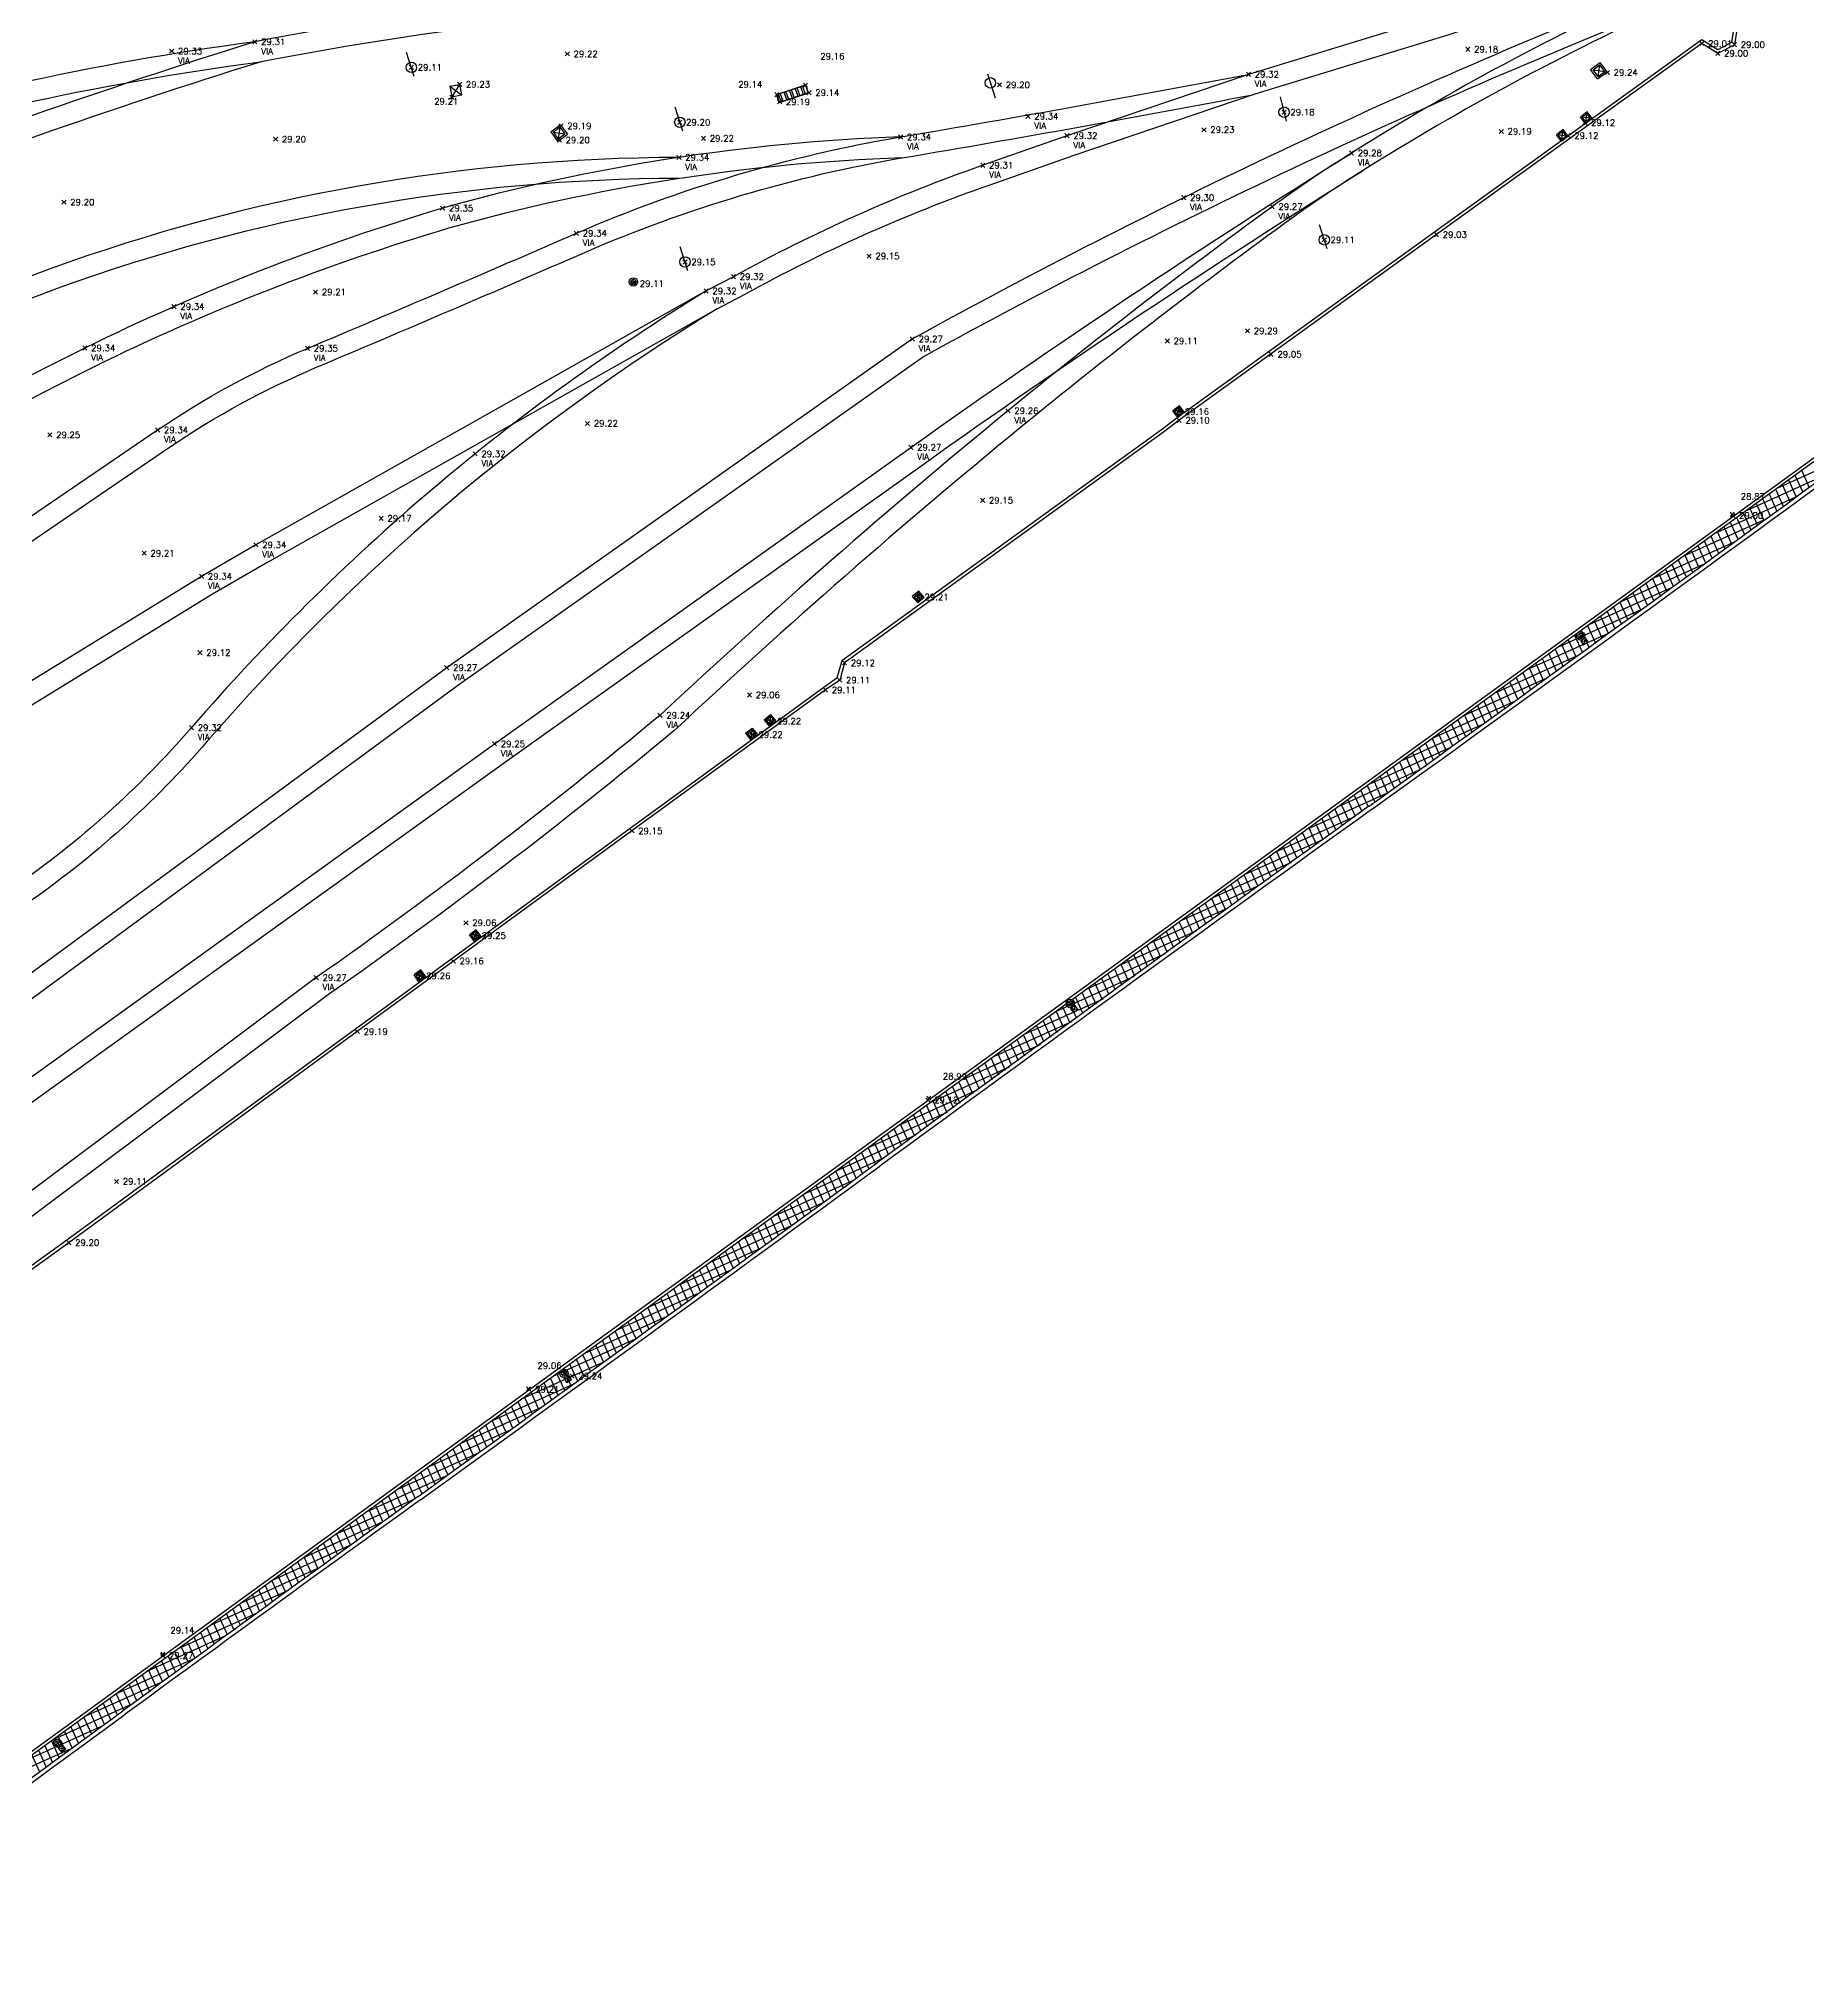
# Model space of a CAD drawing. Extents: x 472821 to 473123, y 4383028 to 4383224.
# Drawn here: x 472934.4 to 473019, y 4383065.4 to 4383157.1 of the extents above; entities that cross this region are included whole.
import ezdxf

# ---------------------------------------------------------------- set-up
doc = ezdxf.new("R2010")
doc.units = 0
doc.header["$MEASUREMENT"] = 0
doc.header["$PDMODE"] = 3
doc.header["$PDSIZE"] = 0.1
doc.layers.get('0').update_dxf_attribs({"linetype": 'CONTINUOUS'})
for name, color, linetype in [('ACERA', 30, 'CONTINUOUS'), ('CODIGOS-VIA', 4, 'CONTINUOUS'), ('EDIFICACIONES', 1, 'CONTINUOUS'), ('ELEMENTOSSFM', 7, 'CONTINUOUS'), ('muros', 5, 'CONTINUOUS'), ('PUNTOS-TEXTO', 7, 'CONTINUOUS'), ('RAILES-2', 4, 'CONTINUOUS'), ('Z', 1, 'CONTINUOUS'), ('Z-VIA', 6, 'CONTINUOUS')]:
    doc.layers.add(name, color=color, linetype=linetype)
doc.styles.get("Standard").update_dxf_attribs({"font": 'simplex.shx'})

# ---------------------------------------------------------------- blocks, each defined once
blk = doc.blocks.new('REGISTRO')
for p, q in [((0.25, 0.25), (-0.25, -0.25)), ((-0.25, 0.25), (0.25, -0.25)), ((-0.25, 0.25), (-0.25, -0.25)), ((-0.25, 0.25), (0.25, 0.25)), ((0.25, 0.25), (0.25, -0.25)), ((-0.25, -0.25), (0.25, -0.25))]:
    blk.add_line(p, q)
blk = doc.blocks.new('FAROLA')
for p, q in [((-0.125, 0), (0.125, 0)), ((0, -0.125), (0, 0.125))]:
    blk.add_line(p, q)
for radius in [0.2, 0.125]:
    blk.add_circle((0, 0), radius)
blk = doc.blocks.new('arq40x40')
for p, q in [((-0.2, -0.2), (-0.2, 0.2)), ((0.2, 0.2), (-0.2, 0.2)), ((-0.143, -0.143), (-0.143, 0.143)), ((0.143, 0.143), (-0.143, 0.143)), ((0.143, -0.143), (-0.143, 0.143)), ((-0.143, -0.143), (0.143, 0.143)), ((0.143, -0.143), (0.143, 0.143)), ((0.2, -0.2), (0.2, 0.2)), ((0.2, -0.2), (-0.2, -0.2)), ((0.143, -0.143), (-0.143, -0.143))]:
    blk.add_line(p, q)

msp = doc.modelspace()

# ---------------------------------------------------------------- hatches: boundary and pattern name
h = msp.add_hatch()
h.set_pattern_fill('ANSI32', color=256, scale=0.75, angle=65, style=0)
h.paths.add_polyline_path([(472969.842, 4383154.07), (472969.719, 4383154.443), (472971.087, 4383154.894), (472971.21, 4383154.521)])

# ---------------------------------------------------------------- linework, layer by layer
at = {"color": 7}
for p, q in [((472952.385, 4383155.315), (472952.019, 4383156.458)), ((472979.789, 4383155.431, 29.825), (472980.157, 4383154.289, 29.825)), ((472965.217, 4383152.692), (472964.851, 4383153.835)), ((472994.075, 4383153.165), (472993.79, 4383154.331)), ((472996.026, 4383147.069), (472995.66, 4383148.212)), ((472965.465, 4383146.013), (472965.099, 4383147.156))]:
    msp.add_line(p, q, dxfattribs=at)
for p, q in [((473008.622, 4383155.649, 29.876), (473009.079, 4383155.985, 29.876)), ((473008.957, 4383155.192, 29.876), (473008.622, 4383155.649, 29.876)), ((473008.735, 4383155.632, 29.876), (473009.061, 4383155.871, 29.876)), ((473008.975, 4383155.305, 29.876), (473008.735, 4383155.632, 29.876)), ((473008.735, 4383155.632, 29.876), (473009.301, 4383155.545, 29.876)), ((473008.957, 4383155.192, 29.876), (473009.414, 4383155.528, 29.876)), ((473008.975, 4383155.305, 29.876), (473009.061, 4383155.871, 29.876)), ((473008.975, 4383155.305, 29.876), (473009.301, 4383155.545, 29.876)), ((473009.301, 4383155.545, 29.876), (473009.061, 4383155.871, 29.876)), ((473009.414, 4383155.528, 29.876), (473009.079, 4383155.985, 29.876)), ((472958.908, 4383152.655), (472959.356, 4383153.002)), ((472959.021, 4383152.641), (472959.341, 4383152.889)), ((472959.341, 4383152.889), (472959.269, 4383152.321)), ((472959.341, 4383152.889), (472959.589, 4383152.568)), ((472959.356, 4383153.002), (472959.703, 4383152.554)), ((472958.908, 4383152.655), (472959.255, 4383152.207)), ((472959.021, 4383152.641), (472959.269, 4383152.321)), ((472959.021, 4383152.641), (472959.589, 4383152.568)), ((472959.255, 4383152.207), (472959.703, 4383152.554)), ((472959.269, 4383152.321), (472959.589, 4383152.568)), ((472962.749, 4383145.436, 29.776), (472962.977, 4383145.538, 29.776)), ((472962.811, 4383145.601, 29.776), (472962.914, 4383145.373, 29.776))]:
    msp.add_line(p, q)
for points in [[(472954.08, 4383154.843), (472954.552, 4383154.93)], [(472954.08, 4383154.843), (472954.173, 4383154.337)], [(472954.08, 4383154.843), (472954.645, 4383154.424)], [(472954.552, 4383154.93), (472954.173, 4383154.337)], [(472954.552, 4383154.93), (472954.645, 4383154.424)], [(472954.173, 4383154.337), (472954.645, 4383154.424)]]:
    msp.add_lwpolyline(points)
for points in [[(472969.836, 4383154.057), (472969.706, 4383154.449), (472971.093, 4383154.907), (472971.223, 4383154.514)], [(472969.842, 4383154.07), (472969.719, 4383154.443), (472971.087, 4383154.894), (472971.21, 4383154.521)]]:
    msp.add_lwpolyline(points, close=True)
for centre in [(472952.248, 4383155.744), (472979.927, 4383155.003, 29.825), (472993.968, 4383153.602), (472965.08, 4383153.121), (472995.889, 4383147.498), (472965.328, 4383146.442)]:
    msp.add_circle(centre, 0.25, dxfattribs=at)
for radius in [0.2, 0.125]:
    msp.add_circle((472962.863, 4383145.487, 29.776), radius)
at = {"layer": 'ACERA'}
for p, q in [((473018.713, 4383136.663, 29.68), (473032.584, 4383146.752, 29.68)), ((473018.801, 4383136.542, 29.68), (473032.672, 4383146.631, 29.68)), ((472961.517, 4383095.16, 29.68), (473018.713, 4383136.663, 29.68)), ((472961.605, 4383095.039, 29.68), (473018.801, 4383136.542, 29.68)), ((472921.965, 4383066.422, 29.68), (472961.517, 4383095.16, 29.68)), ((472922.053, 4383066.3, 29.68), (472961.605, 4383095.039, 29.68))]:
    msp.add_line(p, q, dxfattribs=at)
at = {"layer": 'ACERA', "color": 204}
for p, q in [((473017.535, 4383135.631, -20.163), (473021.526, 4383137.432, -20.163)), ((473016.038, 4383134.543, -20.163), (473020.019, 4383136.341, -20.163)), ((473018.39, 4383136.252, -20.163), (473018.762, 4383135.43, -20.163)), ((473018.7, 4383136.477, -20.163), (473019.072, 4383135.654, -20.163)), ((473017.151, 4383135.352, -20.163), (473017.522, 4383134.531, -20.163)), ((473017.461, 4383135.577, -20.163), (473017.832, 4383134.756, -20.163)), ((473017.771, 4383135.802, -20.163), (473018.142, 4383134.98, -20.163)), ((473018.081, 4383136.027, -20.163), (473018.452, 4383135.205, -20.163)), ((473014.541, 4383133.456, -20.163), (473018.512, 4383135.249, -20.163)), ((473015.912, 4383134.452, -20.163), (473016.281, 4383133.633, -20.163)), ((473016.222, 4383134.677, -20.163), (473016.591, 4383133.857, -20.163)), ((473016.531, 4383134.902, -20.163), (473016.901, 4383134.082, -20.163)), ((473016.841, 4383135.127, -20.163), (473017.212, 4383134.306, -20.163)), ((473013.044, 4383132.369, -20.163), (473017.005, 4383134.157, -20.163)), ((473014.672, 4383133.551, -20.163), (473015.041, 4383132.734, -20.163)), ((473014.982, 4383133.776, -20.163), (473015.351, 4383132.959, -20.163)), ((473015.292, 4383134.002, -20.163), (473015.661, 4383133.183, -20.163)), ((473015.602, 4383134.227, -20.163), (473015.971, 4383133.408, -20.163)), ((473011.546, 4383131.281, -20.163), (473015.498, 4383133.065, -20.163)), ((473013.433, 4383132.651, -20.163), (473013.801, 4383131.836, -20.163)), ((473013.743, 4383132.876, -20.163), (473014.111, 4383132.06, -20.163)), ((473014.053, 4383133.101, -20.163), (473014.421, 4383132.285, -20.163)), ((473014.362, 4383133.326, -20.163), (473014.731, 4383132.51, -20.163)), ((473010.049, 4383130.194, -20.163), (473013.991, 4383131.974, -20.163)), ((473012.193, 4383131.751, -20.163), (473012.561, 4383130.937, -20.163)), ((473012.503, 4383131.976, -20.163), (473012.871, 4383131.162, -20.163)), ((473012.813, 4383132.201, -20.163), (473013.181, 4383131.386, -20.163)), ((473013.123, 4383132.426, -20.163), (473013.491, 4383131.611, -20.163)), ((473008.552, 4383129.107, -20.163), (473012.484, 4383130.882, -20.163)), ((473010.954, 4383130.851, -20.163), (473011.321, 4383130.039, -20.163)), ((473011.264, 4383131.076, -20.163), (473011.631, 4383130.263, -20.163)), ((473011.574, 4383131.301, -20.163), (473011.941, 4383130.488, -20.163)), ((473011.884, 4383131.526, -20.163), (473012.251, 4383130.713, -20.163)), ((473007.055, 4383128.019, -20.163), (473010.977, 4383129.79, -20.163)), ((473009.715, 4383129.951, -20.163), (473010.081, 4383129.14, -20.163)), ((473010.025, 4383130.176, -20.163), (473010.391, 4383129.365, -20.163)), ((473010.334, 4383130.401, -20.163), (473010.701, 4383129.59, -20.163)), ((473010.644, 4383130.626, -20.163), (473011.011, 4383129.814, -20.163)), ((473008.475, 4383129.051, -20.163), (473008.84, 4383128.242, -20.163)), ((473008.785, 4383129.276, -20.163), (473009.15, 4383128.466, -20.163)), ((473009.095, 4383129.501, -20.163), (473009.461, 4383128.691, -20.163)), ((473009.405, 4383129.726, -20.163), (473009.771, 4383128.916, -20.163)), ((473005.558, 4383126.932, -20.163), (473009.47, 4383128.698, -20.163)), ((473007.236, 4383128.151, -20.163), (473007.6, 4383127.343, -20.163)), ((473007.546, 4383128.376, -20.163), (473007.91, 4383127.568, -20.163)), ((473007.856, 4383128.601, -20.163), (473008.22, 4383127.793, -20.163)), ((473008.165, 4383128.826, -20.163), (473008.53, 4383128.017, -20.163)), ((473004.06, 4383125.844, -20.163), (473007.963, 4383127.606, -20.163)), ((473005.687, 4383127.025, -20.163), (473006.05, 4383126.22, -20.163)), ((473005.996, 4383127.25, -20.163), (473006.36, 4383126.445, -20.163)), ((473006.306, 4383127.475, -20.163), (473006.67, 4383126.669, -20.163)), ((473006.616, 4383127.7, -20.163), (473006.98, 4383126.894, -20.163)), ((473006.926, 4383127.926, -20.163), (473007.29, 4383127.119, -20.163)), ((473002.562, 4383124.756, -20.163), (473006.456, 4383126.515, -20.163)), ((473004.447, 4383126.125, -20.163), (473004.81, 4383125.322, -20.163)), ((473004.757, 4383126.35, -20.163), (473005.12, 4383125.546, -20.163)), ((473005.067, 4383126.575, -20.163), (473005.43, 4383125.771, -20.163)), ((473005.377, 4383126.8, -20.163), (473005.74, 4383125.996, -20.163)), ((473001.064, 4383123.669, -20.163), (473004.949, 4383125.423, -20.163)), ((473003.208, 4383125.225, -20.163), (473003.57, 4383124.423, -20.163)), ((473003.518, 4383125.45, -20.163), (473003.88, 4383124.648, -20.163)), ((473003.827, 4383125.675, -20.163), (473004.19, 4383124.873, -20.163)), ((473004.137, 4383125.9, -20.163), (473004.5, 4383125.097, -20.163)), ((472999.566, 4383122.581, -20.163), (473003.442, 4383124.331, -20.163)), ((473001.968, 4383124.325, -20.163), (473002.33, 4383123.525, -20.163)), ((473002.278, 4383124.55, -20.163), (473002.64, 4383123.749, -20.163)), ((473002.588, 4383124.775, -20.163), (473002.95, 4383123.974, -20.163)), ((473002.898, 4383125, -20.163), (473003.26, 4383124.199, -20.163)), ((473000.729, 4383123.425, -20.163), (473001.089, 4383122.626, -20.163)), ((473001.039, 4383123.65, -20.163), (473001.4, 4383122.851, -20.163)), ((473001.349, 4383123.875, -20.163), (473001.71, 4383123.076, -20.163)), ((473001.658, 4383124.1, -20.163), (473002.02, 4383123.3, -20.163)), ((472998.069, 4383121.494, -20.163), (473001.935, 4383123.239, -20.163)), ((472999.489, 4383122.525, -20.163), (472999.849, 4383121.728, -20.163)), ((472999.799, 4383122.75, -20.163), (473000.159, 4383121.953, -20.163)), ((473000.109, 4383122.975, -20.163), (473000.469, 4383122.177, -20.163)), ((473000.419, 4383123.2, -20.163), (473000.779, 4383122.402, -20.163)), ((472996.571, 4383120.406, -20.163), (473000.429, 4383122.148, -20.163)), ((472998.25, 4383121.625, -20.163), (472998.607, 4383120.834, -20.163)), ((472998.56, 4383121.85, -20.163), (472998.918, 4383121.057, -20.163)), ((472998.87, 4383122.075, -20.163), (472999.228, 4383121.281, -20.163)), ((472999.179, 4383122.3, -20.163), (472999.539, 4383121.505, -20.163)), ((472995.073, 4383119.318, -20.163), (472998.905, 4383121.048, -20.163)), ((472997.01, 4383120.725, -20.163), (472997.365, 4383119.939, -20.163)), ((472997.32, 4383120.95, -20.163), (472997.676, 4383120.163, -20.163)), ((472997.63, 4383121.175, -20.163), (472997.986, 4383120.386, -20.163)), ((472997.94, 4383121.4, -20.163), (472998.297, 4383120.61, -20.163)), ((472993.575, 4383118.231, -20.163), (472997.375, 4383119.946, -20.163)), ((472995.771, 4383119.825, -20.163), (472996.123, 4383119.045, -20.163)), ((472996.081, 4383120.05, -20.163), (472996.434, 4383119.268, -20.163)), ((472996.391, 4383120.275, -20.163), (472996.744, 4383119.492, -20.163)), ((472996.701, 4383120.5, -20.163), (472997.055, 4383119.716, -20.163)), ((472992.077, 4383117.143, -20.163), (472995.844, 4383118.844, -20.163)), ((472994.532, 4383118.925, -20.163), (472994.881, 4383118.15, -20.163)), ((472994.841, 4383119.15, -20.163), (472995.192, 4383118.374, -20.163)), ((472995.151, 4383119.375, -20.163), (472995.502, 4383118.597, -20.163)), ((472995.461, 4383119.6, -20.163), (472995.813, 4383118.821, -20.163)), ((472993.292, 4383118.025, -20.163), (472993.64, 4383117.255, -20.163)), ((472993.602, 4383118.25, -20.163), (472993.95, 4383117.479, -20.163)), ((472993.912, 4383118.475, -20.163), (472994.261, 4383117.703, -20.163)), ((472994.222, 4383118.7, -20.163), (472994.571, 4383117.926, -20.163)), ((472990.579, 4383116.055, -20.163), (472994.314, 4383117.741, -20.163)), ((472992.053, 4383117.125, -20.163), (472992.398, 4383116.36, -20.163)), ((472992.363, 4383117.35, -20.163), (472992.708, 4383116.585, -20.163)), ((472992.672, 4383117.575, -20.163), (472993.019, 4383116.808, -20.163)), ((472992.982, 4383117.8, -20.163), (472993.329, 4383117.032, -20.163)), ((472989.082, 4383114.968, -20.163), (472992.784, 4383116.639, -20.163)), ((472990.813, 4383116.225, -20.163), (472991.159, 4383115.459, -20.163)), ((472991.123, 4383116.45, -20.163), (472991.469, 4383115.684, -20.163)), ((472991.433, 4383116.675, -20.163), (472991.779, 4383115.91, -20.163)), ((472991.743, 4383116.9, -20.163), (472992.088, 4383116.135, -20.163)), ((472987.584, 4383113.88, -20.163), (472991.286, 4383115.551, -20.163)), ((472989.264, 4383115.1, -20.163), (472989.61, 4383114.333, -20.163)), ((472989.574, 4383115.325, -20.163), (472989.92, 4383114.558, -20.163)), ((472989.884, 4383115.55, -20.163), (472990.23, 4383114.783, -20.163)), ((472990.193, 4383115.775, -20.163), (472990.539, 4383115.009, -20.163)), ((472990.503, 4383116, -20.163), (472990.849, 4383115.234, -20.163)), ((472986.086, 4383112.792, -20.163), (472989.794, 4383114.466, -20.163)), ((472988.024, 4383114.2, -20.163), (472988.371, 4383113.432, -20.163)), ((472988.334, 4383114.425, -20.163), (472988.681, 4383113.657, -20.163)), ((472988.644, 4383114.65, -20.163), (472988.991, 4383113.882, -20.163)), ((472988.954, 4383114.875, -20.163), (472989.3, 4383114.108, -20.163)), ((472984.588, 4383111.705, -20.163), (472988.301, 4383113.381, -20.163)), ((472986.785, 4383113.3, -20.163), (472987.132, 4383112.531, -20.163)), ((472987.095, 4383113.525, -20.163), (472987.442, 4383112.756, -20.163)), ((472987.405, 4383113.75, -20.163), (472987.752, 4383112.981, -20.163)), ((472987.715, 4383113.975, -20.163), (472988.061, 4383113.207, -20.163)), ((472985.546, 4383112.4, -20.163), (472985.893, 4383111.63, -20.163)), ((472985.855, 4383112.625, -20.163), (472986.203, 4383111.855, -20.163)), ((472986.165, 4383112.85, -20.163), (472986.513, 4383112.08, -20.163)), ((472986.475, 4383113.075, -20.163), (472986.822, 4383112.306, -20.163)), ((472983.09, 4383110.617, -20.163), (472986.809, 4383112.296, -20.163)), ((472984.306, 4383111.5, -20.163), (472984.654, 4383110.729, -20.163)), ((472984.616, 4383111.725, -20.163), (472984.964, 4383110.954, -20.163)), ((472984.926, 4383111.95, -20.163), (472985.274, 4383111.179, -20.163)), ((472985.236, 4383112.175, -20.163), (472985.583, 4383111.405, -20.163)), ((472981.593, 4383109.529, -20.163), (472985.317, 4383111.211, -20.163)), ((472983.067, 4383110.6, -20.163), (472983.415, 4383109.828, -20.163)), ((472983.376, 4383110.825, -20.163), (472983.725, 4383110.053, -20.163)), ((472983.686, 4383111.05, -20.163), (472984.035, 4383110.278, -20.163)), ((472983.996, 4383111.275, -20.163), (472984.344, 4383110.504, -20.163)), ((472980.095, 4383108.442, -20.163), (472983.824, 4383110.126, -20.163)), ((472981.827, 4383109.7, -20.163), (472982.176, 4383108.927, -20.163)), ((472982.137, 4383109.925, -20.163), (472982.486, 4383109.152, -20.163)), ((472982.447, 4383110.15, -20.163), (472982.796, 4383109.377, -20.163)), ((472982.757, 4383110.375, -20.163), (472983.105, 4383109.603, -20.163)), ((472978.597, 4383107.354, -20.163), (472982.332, 4383109.04, -20.163)), ((472980.588, 4383108.8, -20.163), (472980.937, 4383108.026, -20.163)), ((472980.898, 4383109.025, -20.163), (472981.247, 4383108.251, -20.163)), ((472981.207, 4383109.25, -20.163), (472981.557, 4383108.477, -20.163)), ((472981.517, 4383109.475, -20.163), (472981.866, 4383108.702, -20.163)), ((472977.099, 4383106.267, -20.163), (472980.84, 4383107.955, -20.163)), ((472979.348, 4383107.9, -20.163), (472979.698, 4383107.125, -20.163)), ((472979.658, 4383108.125, -20.163), (472980.008, 4383107.35, -20.163)), ((472979.968, 4383108.35, -20.163), (472980.318, 4383107.576, -20.163)), ((472980.278, 4383108.575, -20.163), (472980.627, 4383107.801, -20.163)), ((472975.601, 4383105.179, -20.163), (472979.347, 4383106.87, -20.163)), ((472978.109, 4383107, -20.163), (472978.459, 4383106.224, -20.163)), ((472978.419, 4383107.225, -20.163), (472978.769, 4383106.449, -20.163)), ((472978.729, 4383107.45, -20.163), (472979.078, 4383106.675, -20.163)), ((472979.038, 4383107.675, -20.163), (472979.388, 4383106.9, -20.163)), ((472976.869, 4383106.1, -20.163), (472977.22, 4383105.323, -20.163)), ((472977.179, 4383106.325, -20.163), (472977.53, 4383105.548, -20.163)), ((472977.489, 4383106.55, -20.163), (472977.839, 4383105.774, -20.163)), ((472977.799, 4383106.775, -20.163), (472978.149, 4383105.999, -20.163)), ((472974.103, 4383104.091, -20.163), (472977.855, 4383105.785, -20.163)), ((472975.63, 4383105.2, -20.163), (472975.981, 4383104.422, -20.163)), ((472975.94, 4383105.425, -20.163), (472976.291, 4383104.647, -20.163)), ((472976.25, 4383105.65, -20.163), (472976.6, 4383104.873, -20.163)), ((472976.559, 4383105.875, -20.163), (472976.91, 4383105.098, -20.163)), ((472972.606, 4383103.004, -20.163), (472976.363, 4383104.7, -20.163)), ((472974.081, 4383104.075, -20.163), (472974.432, 4383103.296, -20.163)), ((472974.39, 4383104.3, -20.163), (472974.742, 4383103.521, -20.163)), ((472974.7, 4383104.525, -20.163), (472975.052, 4383103.746, -20.163)), ((472975.01, 4383104.75, -20.163), (472975.361, 4383103.972, -20.163)), ((472975.32, 4383104.975, -20.163), (472975.671, 4383104.197, -20.163)), ((472971.108, 4383101.916, -20.163), (472974.871, 4383103.615, -20.163)), ((472972.841, 4383103.175, -20.163), (472973.193, 4383102.395, -20.163)), ((472973.151, 4383103.4, -20.163), (472973.503, 4383102.62, -20.163)), ((472973.461, 4383103.625, -20.163), (472973.813, 4383102.845, -20.163)), ((472973.771, 4383103.85, -20.163), (472974.122, 4383103.071, -20.163)), ((472969.61, 4383100.828, -20.163), (472973.378, 4383102.53, -20.163)), ((472971.602, 4383102.275, -20.163), (472971.955, 4383101.492, -20.163)), ((472971.912, 4383102.5, -20.163), (472972.265, 4383101.718, -20.163)), ((472972.221, 4383102.725, -20.163), (472972.574, 4383101.943, -20.163)), ((472972.531, 4383102.95, -20.163), (472972.884, 4383102.169, -20.163)), ((472968.112, 4383099.741, -20.163), (472971.897, 4383101.449, -20.163)), ((472970.362, 4383101.375, -20.163), (472970.717, 4383100.589, -20.163)), ((472970.672, 4383101.6, -20.163), (472971.026, 4383100.815, -20.163)), ((472970.982, 4383101.825, -20.163), (472971.336, 4383101.04, -20.163)), ((472971.292, 4383102.05, -20.163), (472971.646, 4383101.266, -20.163)), ((472969.123, 4383100.475, -20.163), (472969.479, 4383099.686, -20.163)), ((472969.433, 4383100.7, -20.163), (472969.788, 4383099.912, -20.163)), ((472969.742, 4383100.925, -20.163), (472970.098, 4383100.137, -20.163)), ((472970.052, 4383101.15, -20.163), (472970.407, 4383100.363, -20.163)), ((472966.614, 4383098.653, -20.163), (472970.416, 4383100.369, -20.163)), ((472967.883, 4383099.575, -20.163), (472968.241, 4383098.783, -20.163)), ((472968.193, 4383099.8, -20.163), (472968.55, 4383099.009, -20.163)), ((472968.503, 4383100.025, -20.163), (472968.86, 4383099.234, -20.163)), ((472968.813, 4383100.25, -20.163), (472969.169, 4383099.46, -20.163)), ((472965.116, 4383097.565, -20.163), (472968.936, 4383099.29, -20.163)), ((472966.644, 4383098.674, -20.163), (472967.003, 4383097.88, -20.163)), ((472966.954, 4383098.899, -20.163), (472967.312, 4383098.105, -20.163)), ((472967.264, 4383099.125, -20.163), (472967.622, 4383098.331, -20.163)), ((472967.573, 4383099.35, -20.163), (472967.931, 4383098.557, -20.163)), ((472963.619, 4383096.478, -20.163), (472967.455, 4383098.21, -20.163)), ((472965.404, 4383097.774, -20.163), (472965.764, 4383096.977, -20.163)), ((472965.714, 4383097.999, -20.163), (472966.074, 4383097.202, -20.163)), ((472966.024, 4383098.224, -20.163), (472966.384, 4383097.428, -20.163)), ((472966.334, 4383098.449, -20.163), (472966.693, 4383097.654, -20.163)), ((472962.121, 4383095.39, -20.163), (472965.975, 4383097.13, -20.163)), ((472964.165, 4383096.874, -20.163), (472964.524, 4383096.079, -20.163)), ((472964.475, 4383097.099, -20.163), (472964.834, 4383096.303, -20.163)), ((472964.785, 4383097.324, -20.163), (472965.144, 4383096.528, -20.163)), ((472965.095, 4383097.549, -20.163), (472965.454, 4383096.752, -20.163)), ((472960.623, 4383094.302, -20.163), (472964.469, 4383096.039, -20.163)), ((472962.926, 4383095.974, -20.163), (472963.284, 4383095.18, -20.163)), ((472963.235, 4383096.199, -20.163), (472963.594, 4383095.405, -20.163)), ((472963.545, 4383096.424, -20.163), (472963.904, 4383095.63, -20.163)), ((472963.855, 4383096.649, -20.163), (472964.214, 4383095.854, -20.163)), ((472959.125, 4383093.215, -20.163), (472962.961, 4383094.947, -20.163)), ((472961.686, 4383095.074, -20.163), (472962.044, 4383094.282, -20.163)), ((472961.996, 4383095.299, -20.163), (472962.354, 4383094.507, -20.163)), ((472962.306, 4383095.524, -20.163), (472962.664, 4383094.731, -20.163)), ((472962.616, 4383095.749, -20.163), (472962.974, 4383094.956, -20.163)), ((472960.447, 4383094.174, -20.163), (472960.803, 4383093.384, -20.163)), ((472960.756, 4383094.399, -20.163), (472961.114, 4383093.608, -20.163)), ((472961.066, 4383094.624, -20.163), (472961.424, 4383093.833, -20.163)), ((472961.376, 4383094.849, -20.163), (472961.734, 4383094.058, -20.163)), ((472957.627, 4383092.127, -20.163), (472961.453, 4383093.854, -20.163)), ((472959.207, 4383093.274, -20.163), (472959.563, 4383092.486, -20.163)), ((472959.517, 4383093.499, -20.163), (472959.873, 4383092.71, -20.163)), ((472959.827, 4383093.724, -20.163), (472960.183, 4383092.935, -20.163)), ((472960.137, 4383093.949, -20.163), (472960.493, 4383093.159, -20.163)), ((472956.13, 4383091.04, -20.163), (472959.945, 4383092.762, -20.163)), ((472957.658, 4383092.149, -20.163), (472958.013, 4383091.363, -20.163)), ((472957.968, 4383092.374, -20.163), (472958.323, 4383091.587, -20.163)), ((472958.278, 4383092.599, -20.163), (472958.633, 4383091.812, -20.163)), ((472958.587, 4383092.824, -20.163), (472958.943, 4383092.036, -20.163)), ((472958.897, 4383093.049, -20.163), (472959.253, 4383092.261, -20.163)), ((472954.632, 4383089.952, -20.163), (472958.437, 4383091.67, -20.163)), ((472956.418, 4383091.249, -20.163), (472956.773, 4383090.464, -20.163)), ((472956.728, 4383091.474, -20.163), (472957.083, 4383090.689, -20.163)), ((472957.038, 4383091.699, -20.163), (472957.393, 4383090.914, -20.163)), ((472957.348, 4383091.924, -20.163), (472957.703, 4383091.138, -20.163)), ((472953.134, 4383088.864, -20.163), (472956.929, 4383090.577, -20.163)), ((472955.179, 4383090.349, -20.163), (472955.532, 4383089.566, -20.163)), ((472955.489, 4383090.574, -20.163), (472955.843, 4383089.791, -20.163)), ((472955.799, 4383090.799, -20.163), (472956.153, 4383090.015, -20.163)), ((472956.109, 4383091.024, -20.163), (472956.463, 4383090.24, -20.163)), ((472951.636, 4383087.777, -20.163), (472955.421, 4383089.485, -20.163)), ((472953.939, 4383089.449, -20.163), (472954.292, 4383088.668, -20.163)), ((472954.249, 4383089.674, -20.163), (472954.602, 4383088.892, -20.163)), ((472954.559, 4383089.899, -20.163), (472954.912, 4383089.117, -20.163)), ((472954.869, 4383090.124, -20.163), (472955.222, 4383089.342, -20.163)), ((472952.7, 4383088.549, -20.163), (472953.052, 4383087.77, -20.163)), ((472953.01, 4383088.774, -20.163), (472953.362, 4383087.994, -20.163)), ((472953.32, 4383088.999, -20.163), (472953.672, 4383088.219, -20.163)), ((472953.63, 4383089.224, -20.163), (472953.982, 4383088.443, -20.163)), ((472950.138, 4383086.689, -20.163), (472953.913, 4383088.393, -20.163)), ((472951.461, 4383087.649, -20.163), (472951.812, 4383086.871, -20.163)), ((472951.77, 4383087.874, -20.163), (472952.122, 4383087.096, -20.163)), ((472952.08, 4383088.099, -20.163), (472952.432, 4383087.32, -20.163)), ((472952.39, 4383088.324, -20.163), (472952.742, 4383087.545, -20.163)), ((472948.64, 4383085.601, -20.163), (472952.405, 4383087.301, -20.163)), ((472950.221, 4383086.749, -20.163), (472950.571, 4383085.973, -20.163)), ((472950.531, 4383086.974, -20.163), (472950.882, 4383086.198, -20.163)), ((472950.841, 4383087.199, -20.163), (472951.192, 4383086.422, -20.163)), ((472951.151, 4383087.424, -20.163), (472951.502, 4383086.647, -20.163)), ((472947.143, 4383084.514, -20.163), (472950.896, 4383086.208, -20.163)), ((472948.982, 4383085.849, -20.163), (472949.331, 4383085.075, -20.163)), ((472949.292, 4383086.074, -20.163), (472949.641, 4383085.299, -20.163)), ((472949.601, 4383086.299, -20.163), (472949.951, 4383085.524, -20.163)), ((472949.911, 4383086.524, -20.163), (472950.261, 4383085.748, -20.163)), ((472945.645, 4383083.426, -20.163), (472949.388, 4383085.116, -20.163)), ((472947.742, 4383084.949, -20.163), (472948.091, 4383084.177, -20.163)), ((472948.052, 4383085.174, -20.163), (472948.401, 4383084.401, -20.163)), ((472948.362, 4383085.399, -20.163), (472948.711, 4383084.626, -20.163)), ((472948.672, 4383085.624, -20.163), (472949.021, 4383084.85, -20.163)), ((472944.147, 4383082.338, -20.163), (472947.88, 4383084.024, -20.163)), ((472946.503, 4383084.049, -20.163), (472946.851, 4383083.278, -20.163)), ((472946.813, 4383084.274, -20.163), (472947.161, 4383083.503, -20.163)), ((472947.122, 4383084.499, -20.163), (472947.471, 4383083.727, -20.163)), ((472947.432, 4383084.724, -20.163), (472947.781, 4383083.952, -20.163)), ((472945.263, 4383083.149, -20.163), (472945.611, 4383082.378, -20.163)), ((472945.573, 4383083.374, -20.163), (472945.921, 4383082.604, -20.163)), ((472945.883, 4383083.599, -20.163), (472946.231, 4383082.829, -20.163)), ((472946.193, 4383083.824, -20.163), (472946.541, 4383083.054, -20.163)), ((472942.649, 4383081.251, -20.163), (472946.372, 4383082.932, -20.163)), ((472944.024, 4383082.249, -20.163), (472944.372, 4383081.478, -20.163)), ((472944.334, 4383082.474, -20.163), (472944.682, 4383081.703, -20.163)), ((472944.644, 4383082.699, -20.163), (472944.992, 4383081.928, -20.163)), ((472944.953, 4383082.924, -20.163), (472945.301, 4383082.153, -20.163)), ((472941.151, 4383080.163, -20.163), (472944.877, 4383081.845, -20.163)), ((472942.784, 4383081.349, -20.163), (472943.133, 4383080.577, -20.163)), ((472943.094, 4383081.574, -20.163), (472943.443, 4383080.803, -20.163)), ((472943.404, 4383081.799, -20.163), (472943.752, 4383081.028, -20.163)), ((472943.714, 4383082.024, -20.163), (472944.062, 4383081.253, -20.163)), ((472939.653, 4383079.075, -20.163), (472943.382, 4383080.759, -20.163)), ((472941.235, 4383080.224, -20.163), (472941.584, 4383079.452, -20.163)), ((472941.545, 4383080.449, -20.163), (472941.893, 4383079.677, -20.163)), ((472941.855, 4383080.674, -20.163), (472942.203, 4383079.902, -20.163)), ((472942.165, 4383080.899, -20.163), (472942.513, 4383080.127, -20.163)), ((472942.475, 4383081.124, -20.163), (472942.823, 4383080.352, -20.163)), ((472938.156, 4383077.988, -20.163), (472941.887, 4383079.672, -20.163)), ((472939.996, 4383079.324, -20.163), (472940.344, 4383078.551, -20.163)), ((472940.305, 4383079.549, -20.163), (472940.654, 4383078.776, -20.163)), ((472940.615, 4383079.774, -20.163), (472940.964, 4383079.002, -20.163)), ((472940.925, 4383079.999, -20.163), (472941.274, 4383079.227, -20.163)), ((472936.658, 4383076.9, -20.163), (472940.392, 4383078.586, -20.163)), ((472938.756, 4383078.424, -20.163), (472939.105, 4383077.651, -20.163)), ((472939.066, 4383078.649, -20.163), (472939.415, 4383077.876, -20.163)), ((472939.376, 4383078.874, -20.163), (472939.725, 4383078.101, -20.163)), ((472939.686, 4383079.099, -20.163), (472940.035, 4383078.326, -20.163)), ((472935.16, 4383075.812, -20.163), (472938.897, 4383077.5, -20.163)), ((472937.517, 4383077.524, -20.163), (472937.866, 4383076.75, -20.163)), ((472937.827, 4383077.749, -20.163), (472938.176, 4383076.975, -20.163)), ((472938.136, 4383077.974, -20.163), (472938.486, 4383077.201, -20.163)), ((472938.446, 4383078.199, -20.163), (472938.795, 4383077.426, -20.163)), ((472936.277, 4383076.624, -20.163), (472936.627, 4383075.85, -20.163)), ((472936.587, 4383076.849, -20.163), (472936.937, 4383076.075, -20.163)), ((472936.897, 4383077.074, -20.163), (472937.246, 4383076.3, -20.163)), ((472937.207, 4383077.299, -20.163), (472937.556, 4383076.525, -20.163)), ((472933.662, 4383074.725, -20.163), (472937.402, 4383076.413, -20.163)), ((472935.038, 4383075.724, -20.163), (472935.387, 4383074.949, -20.163)), ((472935.348, 4383075.949, -20.163), (472935.697, 4383075.174, -20.163)), ((472935.658, 4383076.174, -20.163), (472936.007, 4383075.4, -20.163)), ((472935.967, 4383076.399, -20.163), (472936.317, 4383075.625, -20.163)), ((472932.164, 4383073.637, -20.163), (472935.907, 4383075.327, -20.163)), ((472934.108, 4383075.049, -20.163), (472934.458, 4383074.274, -20.163)), ((472934.418, 4383075.274, -20.163), (472934.768, 4383074.499, -20.163)), ((472934.728, 4383075.499, -20.163), (472935.078, 4383074.724, -20.163))]:
    msp.add_line(p, q, dxfattribs=at)
at = {"layer": 'EDIFICACIONES'}
for points in [[(473077.393, 4383146.808, 0.136679), (473058.12, 4383162.228, 0.031984), (473052.354, 4383164.262, 0.034813), (473045.463, 4383165.7, 0.026604), (473041.663, 4383166.015, 0.10719), (473015.536, 4383158.05), (473015.361, 4383156.928), (473014.706, 4383156.586), (473013.933, 4383157.063), (473001.163, 4383147.871), (472988.863, 4383138.991), (472988.111, 4383138.418), (472972.823, 4383127.36), (472972.591, 4383126.537), (472971.956, 4383126.099), (472962.702, 4383119.358), (472949.57, 4383109.762), (472935.78, 4383099.666), (472929.814, 4383095.364), (472932.6, 4383091.351)], [(473077.271, 4383146.72, 0.136679), (473058.061, 4383162.09, 0.031984), (473052.313, 4383164.118, 0.034813), (473045.443, 4383165.551, 0.026544), (473041.667, 4383165.865, 0.10687), (473015.673, 4383157.955), (473015.498, 4383156.83), (473014.7, 4383156.414), (473013.939, 4383156.883), (473001.251, 4383147.749), (472988.952, 4383138.871), (472988.201, 4383138.298), (472972.953, 4383127.269), (472972.721, 4383126.444), (472972.043, 4383125.977), (472962.79, 4383119.237), (472949.659, 4383109.641), (472935.868, 4383099.545), (472930.021, 4383095.329), (472932.723, 4383091.437)]]:
    msp.add_lwpolyline(points, format="xyb", dxfattribs=at)
at = {"layer": 'muros'}
for centre, radius, start, end in [((470843.899, 4386115.926, 30.014), 3689.626, 305.720627, 306.210272), ((470843.899, 4386115.926, 30.014), 3689.826, 305.720627, 306.210272), ((475052.305, 4380263.756, 30.014), 3518.604, 125.720627, 126.193494), ((475052.305, 4380263.756, 30.014), 3518.404, 125.720627, 126.193494), ((470589.779, 4386362.477, 30.014), 4038.416, 305.808506, 306.193494), ((470589.779, 4386362.477, 30.014), 4038.616, 305.808506, 306.193494), ((474446.029, 4381017.328, 30.014), 2552.585, 125.808506, 126.200183), ((474446.029, 4381017.328, 30.014), 2552.385, 125.808506, 126.200183), ((471777.229, 4384663.756, 30.014), 1966.147, 305.622086, 306.200183), ((471777.229, 4384663.756, 30.014), 1966.347, 305.622086, 306.200183)]:
    msp.add_arc(centre, radius, start, end, dxfattribs=at)
at = {"layer": 'PUNTOS-TEXTO'}
for p in [(472940.786, 4383156.52), (472944.762, 4383156.967), (472959.699, 4383156.389), (473002.749, 4383156.609), (473013.939, 4383156.883), (473014.7, 4383156.414), (473015.498, 4383156.83), (472952.248, 4383155.744), (472992.262, 4383155.412), (473009.42, 4383155.499), (472954.552, 4383154.93), (472971.087, 4383154.894), (472971.254, 4383154.535), (472980.36, 4383154.909), (472954.177, 4383154.318), (472969.719, 4383154.443), (472969.848, 4383154.096), (472993.968, 4383153.602), (472959.398, 4383152.948), (472965.08, 4383153.121), (472981.726, 4383153.404), (472990.139, 4383152.761), (473004.35, 4383152.681), (473008.34, 4383153.097), (472945.754, 4383152.311), (472959.317, 4383152.265), (472966.212, 4383152.35), (472975.637, 4383152.419), (472983.588, 4383152.476), (473007.539, 4383152.481), (472965.036, 4383151.437), (472979.564, 4383151.064), (472997.188, 4383151.649), (472935.638, 4383149.299), (472953.746, 4383149.012), (472989.171, 4383149.513), (472993.394, 4383149.08), (472960.136, 4383147.813), (472995.889, 4383147.498), (473001.251, 4383147.749), (472965.328, 4383146.442), (472974.129, 4383146.72), (472962.862, 4383145.408), (472967.646, 4383145.736), (472947.666, 4383144.999), (472966.337, 4383145.052), (472940.901, 4383144.306), (472976.197, 4383142.76), (472988.384, 4383142.66), (472992.215, 4383143.145), (472936.638, 4383142.322), (472947.279, 4383142.307), (472993.349, 4383142.022), (472980.768, 4383139.323), (472988.923, 4383139.287), (472988.952, 4383138.871), (472934.959, 4383138.173), (472940.117, 4383138.406), (472960.667, 4383138.718), (472955.294, 4383137.264), (472976.125, 4383137.575), (472979.555, 4383135.04), (473015.39, 4383134.369), (473015.416, 4383134.317), (472950.803, 4383134.178), (472939.474, 4383132.514), (472944.816, 4383132.913), (472942.219, 4383131.408), (472976.476, 4383130.418), (472942.142, 4383127.758), (472953.936, 4383127.037), (472972.953, 4383127.269), (472972.721, 4383126.444), (472968.407, 4383125.737), (472972.043, 4383125.977), (472941.733, 4383124.174), (472964.132, 4383124.764), (472969.425, 4383124.482), (472956.22, 4383123.397), (472968.543, 4383123.838), (472962.79, 4383119.237), (472954.856, 4383114.84), (472955.307, 4383114.23), (472952.655, 4383112.305), (472954.25, 4383113.01), (472947.699, 4383112.218), (472949.659, 4383109.641), (472976.94, 4383106.365), (472976.986, 4383106.457), (472938.147, 4383102.473), (472935.868, 4383099.545), (472959.925, 4383093.17), (472957.847, 4383092.56), (472957.866, 4383092.527), (472940.357, 4383079.797), (472940.364, 4383079.87)]:
    msp.add_point(p, dxfattribs=at)
at = {"layer": 'RAILES-2', "elevation": 30.5}
for points in [[(473100.546, 4383190.759), (473066.383, 4383179.428), (473047.049, 4383173.088), (473026.553, 4383166.041), (473016.217, 4383163.023), (473011.592, 4383161.636), (473001.542, 4383158.245), (472992.262, 4383155.412), (472983.588, 4383152.476), (472979.564, 4383151.064, 0.041489), (472967.646, 4383145.736), (472966.337, 4383145.052), (472944.816, 4383132.913), (472942.219, 4383131.408), (472929.238, 4383123.442), (472919.018, 4383116.446)], [(473100.861, 4383189.809), (473066.696, 4383178.478), (473047.367, 4383172.14), (473026.856, 4383165.088), (473016.501, 4383162.064), (473011.896, 4383160.683), (473001.848, 4383157.293), (472992.568, 4383154.46), (472983.914, 4383151.531), (472979.895, 4383150.12, 0.041524), (472968.119, 4383144.855), (472966.814, 4383144.173), (472945.312, 4383132.045), (472942.731, 4383130.549), (472929.782, 4383122.603), (472919.611, 4383115.64)]]:
    msp.add_lwpolyline(points, format="xyb", dxfattribs=at)
at = {"layer": 'RAILES-2'}
for points in [[(473026.553, 4383166.041), (473024.763, 4383165.322), (473016.814, 4383161.803), (473012.079, 4383159.655, 0.033725), (472997.188, 4383151.649, 0.01724), (472993.394, 4383149.08, 0.014118), (472980.768, 4383139.323, 0.016385), (472964.132, 4383124.764, -0.019788), (472947.699, 4383112.218), (472930.207, 4383099.136)], [(473026.926, 4383165.113), (473025.152, 4383164.401), (473017.223, 4383160.89), (473012.492, 4383158.744, 0.033725), (472997.72, 4383150.802, 0.01724), (472993.983, 4383148.272, 0.014118), (472981.402, 4383138.549, 0.016407), (472964.793, 4383124.013, -0.019802), (472948.286, 4383111.408), (472930.806, 4383098.335)], [(473011.592, 4383161.636, -0.101325), (472990.976, 4383159.333, 0.071051), (472944.762, 4383156.967, 0.043609), (472921.95, 4383151.889, 0.047391), (472910.005, 4383146.826), (472901.426, 4383142.188), (472841.175, 4383100.653)], [(473011.9, 4383160.685, -0.101325), (472990.885, 4383158.337, 0.071099), (472944.924, 4383155.98, 0.043666), (472922.251, 4383150.936, 0.047391), (472910.481, 4383145.946), (472901.949, 4383141.334), (472841.742, 4383099.83)], [(472944.762, 4383156.967, 0.017048), (472923.447, 4383149.501, 0.058064), (472916.205, 4383145.666), (472904.45, 4383137.572), (472894.726, 4383130.412), (472845.539, 4383094.784)], [(472945.06, 4383156.013, 0.017048), (472923.81, 4383148.569, 0.058064), (472916.772, 4383144.842), (472905.03, 4383136.757), (472895.316, 4383129.604), (472846.125, 4383093.974)], [(472915.577, 4383121.295), (472925.286, 4383128.303), (472940.117, 4383138.406, -0.049667), (472947.279, 4383142.307, 0.002561), (472960.136, 4383147.813, -0.060528), (472975.637, 4383152.419, 0.005099), (472992.262, 4383155.412, 12.594109)], [(472916.162, 4383120.484), (472925.86, 4383127.484), (472940.68, 4383137.58, -0.049667), (472947.668, 4383141.386, 0.002561), (472960.534, 4383146.896, -0.060528), (472975.804, 4383151.433, 0.005099), (472992.449, 4383154.43, 0.005099)], [(472975.637, 4383152.419, 0.059675), (472953.746, 4383149.012, 0.042227), (472936.638, 4383142.322, 0.062231), (472911.986, 4383126.119)], [(472975.672, 4383151.42, 0.059655), (472954.023, 4383148.051, 0.04221), (472937.079, 4383141.425, 0.062231), (472912.635, 4383125.358, 0.062231)], [(472927.948, 4383103.079), (472956.22, 4383123.397), (472976.125, 4383137.575, -0.014935), (472997.188, 4383151.649, -1.132708)], [(472928.532, 4383102.267), (472956.802, 4383122.584), (472976.705, 4383136.76, -0.014935), (472997.718, 4383150.801, -0.014935)], [(472966.337, 4383145.052, 0.076896), (472941.733, 4383124.174, -0.062382), (472933.25, 4383116.543, 0.009967), (472923.904, 4383109.76)], [(472966.86, 4383144.2, 0.076896), (472942.489, 4383123.519, -0.062382), (472933.821, 4383115.722, 0.009967), (472924.508, 4383108.962, 0.009967)]]:
    msp.add_lwpolyline(points, format="xyb", dxfattribs=at)
for points in [[(472976.197, 4383142.76), (472953.936, 4383127.037), (472925.71, 4383106.292)], [(472976.728, 4383141.911), (472954.521, 4383126.226), (472926.302, 4383105.486)]]:
    msp.add_lwpolyline(points, dxfattribs=at)
for centre, radius, start, end in [((473127.782, 4382867.372), 314.351, 111.59654, 118.83016), ((473127.782, 4382867.372), 313.351, 111.59654, 118.81993), ((472965.272, 4383062.594), 88.843, 90.15198, 129.72732), ((472965.272, 4383062.594), 87.843, 90.15198, 129.72732)]:
    msp.add_arc(centre, radius, start, end, dxfattribs=at)

# ---------------------------------------------------------------- block references
for p, rotation in [((473007.271, 4383152.488), 37.96695110893405), ((473008.42, 4383153.335), 37.96695110893405), ((472988.923, 4383139.287), 36.62800934679611), ((472976.476, 4383130.418), 40.28603335819145), ((472969.389, 4383124.518), 218.5527023016026), ((472968.507, 4383123.874), 218.5527023016026), ((472955.307, 4383114.23), 36.30068819111265), ((472952.655, 4383112.305), 35.91836091648716)]:
    msp.add_blockref('arq40x40', p, dxfattribs=dict(rotation=rotation))
at = {"layer": 'ELEMENTOSSFM'}
for p, rotation in [((473008.138, 4383128.558, 29.72), 303.5755671919873), ((472983.746, 4383110.983, 29.785), 304.2374658642321), ((472959.54, 4383093.295, 29.854), 301.849005647644), ((472935.333, 4383075.608, 29.923), 307.6986034241644)]:
    msp.add_blockref('FAROLA', p, dxfattribs=dict(at, rotation=rotation))
at = {"layer": 'ELEMENTOSSFM', "zscale": 0.5}
for p, xscale, yscale, rotation in [((473008.321, 4383128.289, 29.72), 0.5000000002581073, 0.4999999999512448, 303.5755671624768), ((472983.932, 4383110.716, 29.785), 0.5000000003281074, 0.4999999999257623, 304.2374658342101), ((472959.714, 4383093.021, 29.854), 0.5000000000650162, 0.4999999999541419, 301.8490056504769), ((472935.535, 4383075.353, 29.923), 0.4999999998279989, 0.4999999997274679, 307.6986034241644)]:
    msp.add_blockref('REGISTRO', p, dxfattribs=dict(at, xscale=xscale, yscale=yscale, rotation=rotation))

# ---------------------------------------------------------------- texts
at = {"layer": 'CODIGOS-VIA'}
for p in [(472945.062, 4383156.367), (472941.086, 4383155.92), (472992.562, 4383154.812), (472982.026, 4383152.804), (472975.937, 4383151.819), (472983.888, 4383151.876), (472965.336, 4383150.837), (472997.488, 4383151.049), (472979.864, 4383150.464), (472989.471, 4383148.913), (472954.046, 4383148.412), (472993.694, 4383148.48), (472960.436, 4383147.213), (472967.946, 4383145.136), (472966.637, 4383144.452), (472941.201, 4383143.706), (472936.938, 4383141.722), (472947.579, 4383141.707), (472976.497, 4383142.16), (472981.068, 4383138.723), (472940.417, 4383137.806), (472976.425, 4383136.975), (472955.594, 4383136.664), (472945.116, 4383132.313), (472942.519, 4383130.808), (472954.236, 4383126.437), (472964.432, 4383124.164), (472942.033, 4383123.574), (472956.52, 4383122.797), (472947.999, 4383111.618)]:
    msp.add_text('VIA', height=0.3, dxfattribs=at).set_placement(p)
at = {"layer": 'Z'}
for s, p in [('29.22', (472959.999, 4383156.239)), ('29.16', (472971.793, 4383156.128)), ('29.18', (473003.049, 4383156.459)), ('29.01', (473014.239, 4383156.733)), ('29.00', (473015, 4383156.264)), ('29.00', (473015.798, 4383156.68)), ('29.11', (472952.548, 4383155.594)), ('29.24', (473009.72, 4383155.349)), ('29.23', (472954.852, 4383154.78)), ('29.14', (472967.87, 4383154.779)), ('29.14', (472971.554, 4383154.385)), ('29.20', (472980.66, 4383154.759)), ('29.21', (472953.337, 4383153.967)), ('29.19', (472970.148, 4383153.946)), ('29.18', (472994.268, 4383153.452)), ('29.19', (472959.698, 4383152.798)), ('29.20', (472965.38, 4383152.971)), ('29.23', (472990.439, 4383152.611)), ('29.19', (473004.65, 4383152.531)), ('29.12', (473008.64, 4383152.947)), ('29.20', (472946.054, 4383152.161)), ('29.20', (472959.617, 4383152.115)), ('29.22', (472966.512, 4383152.2)), ('29.12', (473007.839, 4383152.331)), ('29.20', (472935.938, 4383149.149)), ('29.11', (472996.189, 4383147.348)), ('29.03', (473001.551, 4383147.599)), ('29.15', (472965.628, 4383146.292)), ('29.15', (472974.429, 4383146.57)), ('29.11', (472963.162, 4383145.258)), ('29.21', (472947.966, 4383144.849)), ('29.11', (472988.684, 4383142.51)), ('29.29', (472992.515, 4383142.995)), ('29.05', (472993.649, 4383141.872)), ('29.16', (472989.223, 4383139.137)), ('29.10', (472989.252, 4383138.721)), ('29.25', (472935.259, 4383138.023)), ('29.22', (472960.967, 4383138.568)), ('28.87', (473015.795, 4383135.076)), ('29.15', (472979.855, 4383134.89)), ('29.00', (473015.716, 4383134.167)), ('29.17', (472951.103, 4383134.028)), ('29.21', (472939.774, 4383132.364)), ('29.21', (472976.776, 4383130.268)), ('29.12', (472942.442, 4383127.608)), ('29.12', (472973.253, 4383127.119)), ('29.11', (472972.343, 4383125.827)), ('29.11', (472973.021, 4383126.294)), ('29.06', (472968.707, 4383125.587)), ('29.22', (472969.725, 4383124.332)), ('29.22', (472968.843, 4383123.688)), ('29.15', (472963.09, 4383119.087)), ('29.06', (472955.156, 4383114.69)), ('29.25', (472955.607, 4383114.08)), ('29.26', (472952.955, 4383112.155)), ('29.16', (472954.55, 4383112.86)), ('29.19', (472949.959, 4383109.491)), ('28.99', (472977.652, 4383107.351)), ('29.12', (472977.24, 4383106.215)), ('29.11', (472938.447, 4383102.323)), ('29.20', (472936.168, 4383099.395)), ('29.06', (472958.274, 4383093.512)), ('29.24', (472960.225, 4383093.02)), ('29.21', (472958.166, 4383092.377)), ('29.14', (472940.723, 4383080.863)), ('29.27', (472940.657, 4383079.647))]:
    msp.add_text(s, height=0.3, dxfattribs=at).set_placement(p)
at = {"layer": 'Z-VIA'}
for s, p in [('29.33', (472941.086, 4383156.37)), ('29.31', (472945.062, 4383156.817)), ('29.32', (472992.562, 4383155.262)), ('29.34', (472982.026, 4383153.254)), ('29.34', (472975.937, 4383152.269)), ('29.32', (472983.888, 4383152.326)), ('29.28', (472997.488, 4383151.499)), ('29.34', (472965.336, 4383151.287)), ('29.31', (472979.864, 4383150.914)), ('29.35', (472954.046, 4383148.862)), ('29.30', (472989.471, 4383149.363)), ('29.27', (472993.694, 4383148.93)), ('29.34', (472960.436, 4383147.663)), ('29.32', (472967.946, 4383145.586)), ('29.34', (472941.201, 4383144.156)), ('29.32', (472966.637, 4383144.902)), ('29.27', (472976.497, 4383142.61)), ('29.34', (472936.938, 4383142.172)), ('29.35', (472947.579, 4383142.157)), ('29.26', (472981.068, 4383139.173)), ('29.34', (472940.417, 4383138.256)), ('29.32', (472955.594, 4383137.114)), ('29.27', (472976.425, 4383137.425)), ('29.34', (472945.116, 4383132.763)), ('29.34', (472942.519, 4383131.258)), ('29.27', (472954.236, 4383126.887)), ('29.32', (472942.033, 4383124.024)), ('29.24', (472964.432, 4383124.614)), ('29.25', (472956.52, 4383123.247)), ('29.27', (472947.999, 4383112.068))]:
    msp.add_text(s, height=0.3, dxfattribs=at).set_placement(p)

doc.saveas('drawing.dxf')
